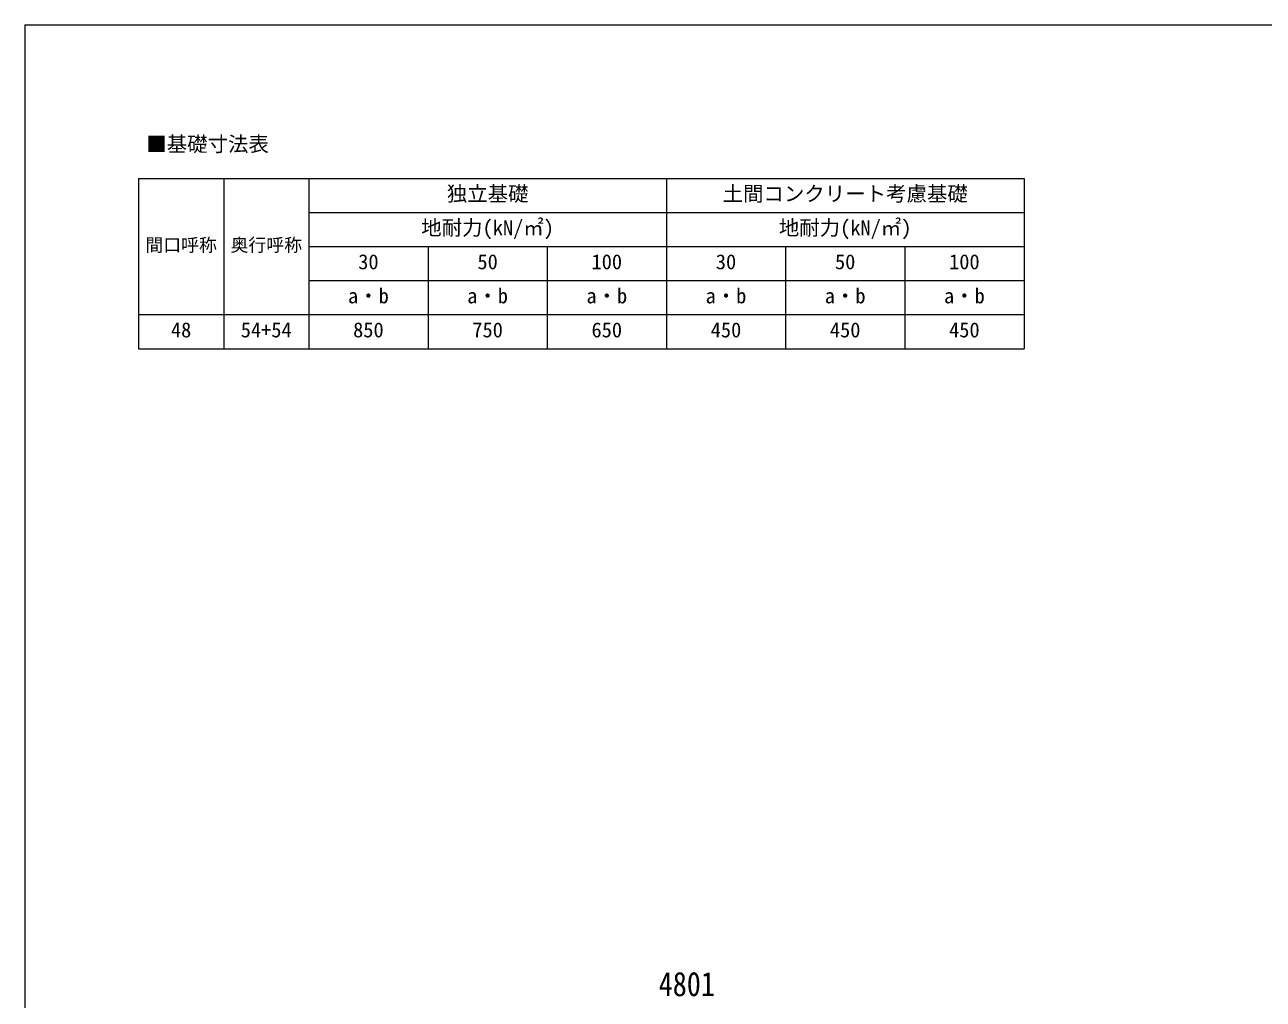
# Model space of a CAD drawing. Units: millimetres on the paper, enlarged 40 times, with parts at other scales. Extents: x -11181 to 11305, y -7804 to 7716.
# Drawn here: x -11181 to -1483, y 86 to 7716 of the extents above; entities that cross this region are included whole.
import ezdxf
from ezdxf.enums import TextEntityAlignment as Align

# ---------------------------------------------------------------- set-up
doc = ezdxf.new("R2010")
doc.units = ezdxf.units.MM
doc.header["$LTSCALE"] = 40
for name, color, linetype, lineweight in [('0-A_寸法', 6, 'Continuous', 9), ('1-0_FRAME', 7, 'Continuous', 18), ('F-0_240', 7, 'Continuous', 9)]:
    doc.layers.add(name, color=color, linetype=linetype, lineweight=lineweight)
doc.styles.add('ＭＳ ゴシック', font='')
doc.styles.get('ＭＳ ゴシック').set_extended_font_data('MS Gothic')

msp = doc.modelspace()

# ---------------------------------------------------------------- linework, layer by layer
at = {"layer": '1-0_FRAME'}
for p, q in [((-10289.48, 6513.28), (-10289.48, 5179.95)), ((-10289.48, 6513.28), (-3356.15, 6513.28)), ((-9622.81, 6513.28), (-9622.81, 5179.95)), ((-8956.15, 6513.28), (-8956.15, 6246.61)), ((-6156.15, 6513.28), (-6156.15, 5179.95)), ((-8956.15, 6246.61), (-3356.15, 6246.61)), ((-8956.15, 5979.95), (-3356.15, 5979.95)), ((-5222.81, 5979.95), (-5222.81, 5179.95)), ((-8956.15, 5713.28), (-3356.15, 5713.28)), ((-10289.48, 5446.61), (-8956.15, 5446.61)), ((-8956.15, 5446.61), (-3356.15, 5446.61)), ((-10289.48, 5179.95), (-9622.81, 5179.95)), ((-9622.81, 5179.95), (-6156.15, 5179.95)), ((-6156.15, 5179.95), (-4289.48, 5179.95)), ((-4289.48, 5179.95), (-3356.15, 5179.95))]:
    msp.add_line(p, q, dxfattribs=at)
for points in [[(-3356.15, 6513.28), (-3356.15, 5713.28), (-3356.15, 5179.95)], [(-8956.15, 6246.61), (-8956.15, 5446.61), (-8956.15, 5179.95)], [(-8022.81, 5979.95), (-8022.81, 5713.28), (-8022.81, 5179.95)], [(-7089.48, 5979.95), (-7089.48, 5713.28), (-7089.48, 5179.95)], [(-4289.48, 5979.95), (-4289.48, 5446.61), (-4289.48, 5179.95)]]:
    msp.add_lwpolyline(points, dxfattribs=at)
at = {"layer": 'F-0_240', "color": 5}
for q in [(-11180.61, -7803.54), (10739.39, 7716.46)]:
    msp.add_line((-11180.61, 7716.46), q, dxfattribs=at)

# ---------------------------------------------------------------- texts
at = {"layer": '0-A_寸法', "color": 7, "style": 'ＭＳ ゴシック', "width": 0.85}
msp.add_text('4801', height=190.6, dxfattribs=at).set_placement((-6216.91, 52.47), align=Align.BOTTOM_LEFT)
at = {"layer": '1-0_FRAME', "style": 'ＭＳ ゴシック'}
for s, height, p in [('■基礎寸法表', 117.3, (-10229.08, 6688.53)), ('独立基礎', 117.3, (-7876.15, 6299.95)), ('土間コンクリート考慮基礎', 117.3, (-5716.15, 6299.95)), ('地耐力(kN/㎡)', 117.3, (-8076.15, 6033.28)), ('地耐力(kN/㎡)', 117.3, (-5276.15, 6033.28)), ('間口呼称', 102.6, (-10236.15, 5909.95)), ('奥行呼称', 102.6, (-9569.48, 5909.95)), ('30', 117.3, (-8569.48, 5766.61)), ('50', 117.3, (-7636.15, 5766.61)), ('100', 117.3, (-6742.81, 5766.61)), ('30', 117.3, (-5769.48, 5766.61)), ('50', 117.3, (-4836.15, 5766.61)), ('100', 117.3, (-3942.81, 5766.61)), ('a・b', 117.3, (-8649.48, 5499.95)), ('a・b', 117.3, (-7716.15, 5499.95)), ('a・b', 117.3, (-6782.81, 5499.95)), ('a・b', 117.3, (-5849.48, 5499.95)), ('a・b', 117.3, (-4916.15, 5499.95)), ('a・b', 117.3, (-3982.81, 5499.95)), ('48', 117.3, (-10036.15, 5233.28)), ('54+54', 117.3, (-9489.48, 5233.28)), ('850', 117.3, (-8609.48, 5233.28)), ('750', 117.3, (-7676.15, 5233.28)), ('650', 117.3, (-6742.81, 5233.28)), ('450', 117.3, (-5809.48, 5233.28)), ('450', 117.3, (-4876.15, 5233.28)), ('450', 117.3, (-3942.81, 5233.28))]:
    msp.add_text(s, height=height, dxfattribs=at).set_placement(p, align=Align.BOTTOM_LEFT)

doc.saveas('drawing.dxf')
